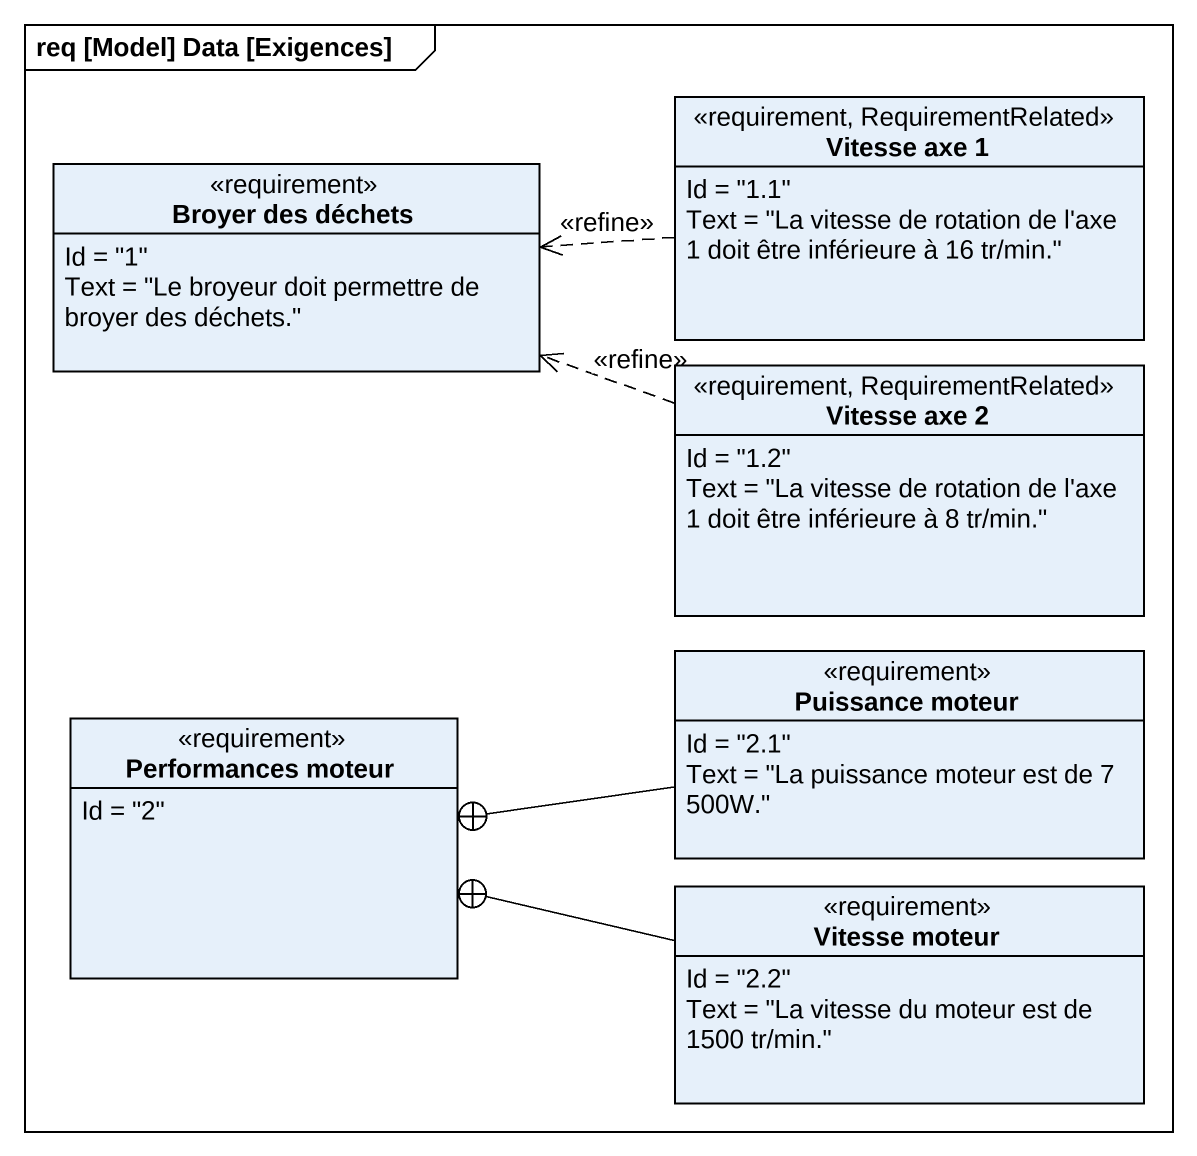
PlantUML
@startuml
mainframe req [Model] Data [Exigences]
hide circle
hide empty members
class "Vitesse axe 1" as Vitesse_axe_1 <<requirement, RequirementRelated>> {
  Id = "1.1"
  Text = "La vitesse de rotation de l'axe 1 doit être inférieure à 16 tr/min."
}
class "Broyer des déchets" as Broyer_des_déchets <<requirement>> {
  Id = "1"
  Text = "Le broyeur doit permettre de broyer des déchets."
}
class "Vitesse axe 2" as Vitesse_axe_2 <<requirement, RequirementRelated>> {
  Id = "1.2"
  Text = "La vitesse de rotation de l'axe 1 doit être inférieure à 8 tr/min."
}
class "Puissance moteur" as Puissance_moteur <<requirement>> {
  Id = "2.1"
  Text = "La puissance moteur est de 7 500W."
}
class "Performances moteur" as Performances_moteur <<requirement>> {
  Id = "2"
}
class "Vitesse moteur" as Vitesse_moteur <<requirement>> {
  Id = "2.2"
  Text = "La vitesse du moteur est de 1500 tr/min."
}
Vitesse_axe_1 .left.> Broyer_des_déchets : <<refine>>
Vitesse_axe_2 .left.> Broyer_des_déchets : <<refine>>
Puissance_moteur -left-+ Performances_moteur
Vitesse_moteur -left-+ Performances_moteur
@enduml
